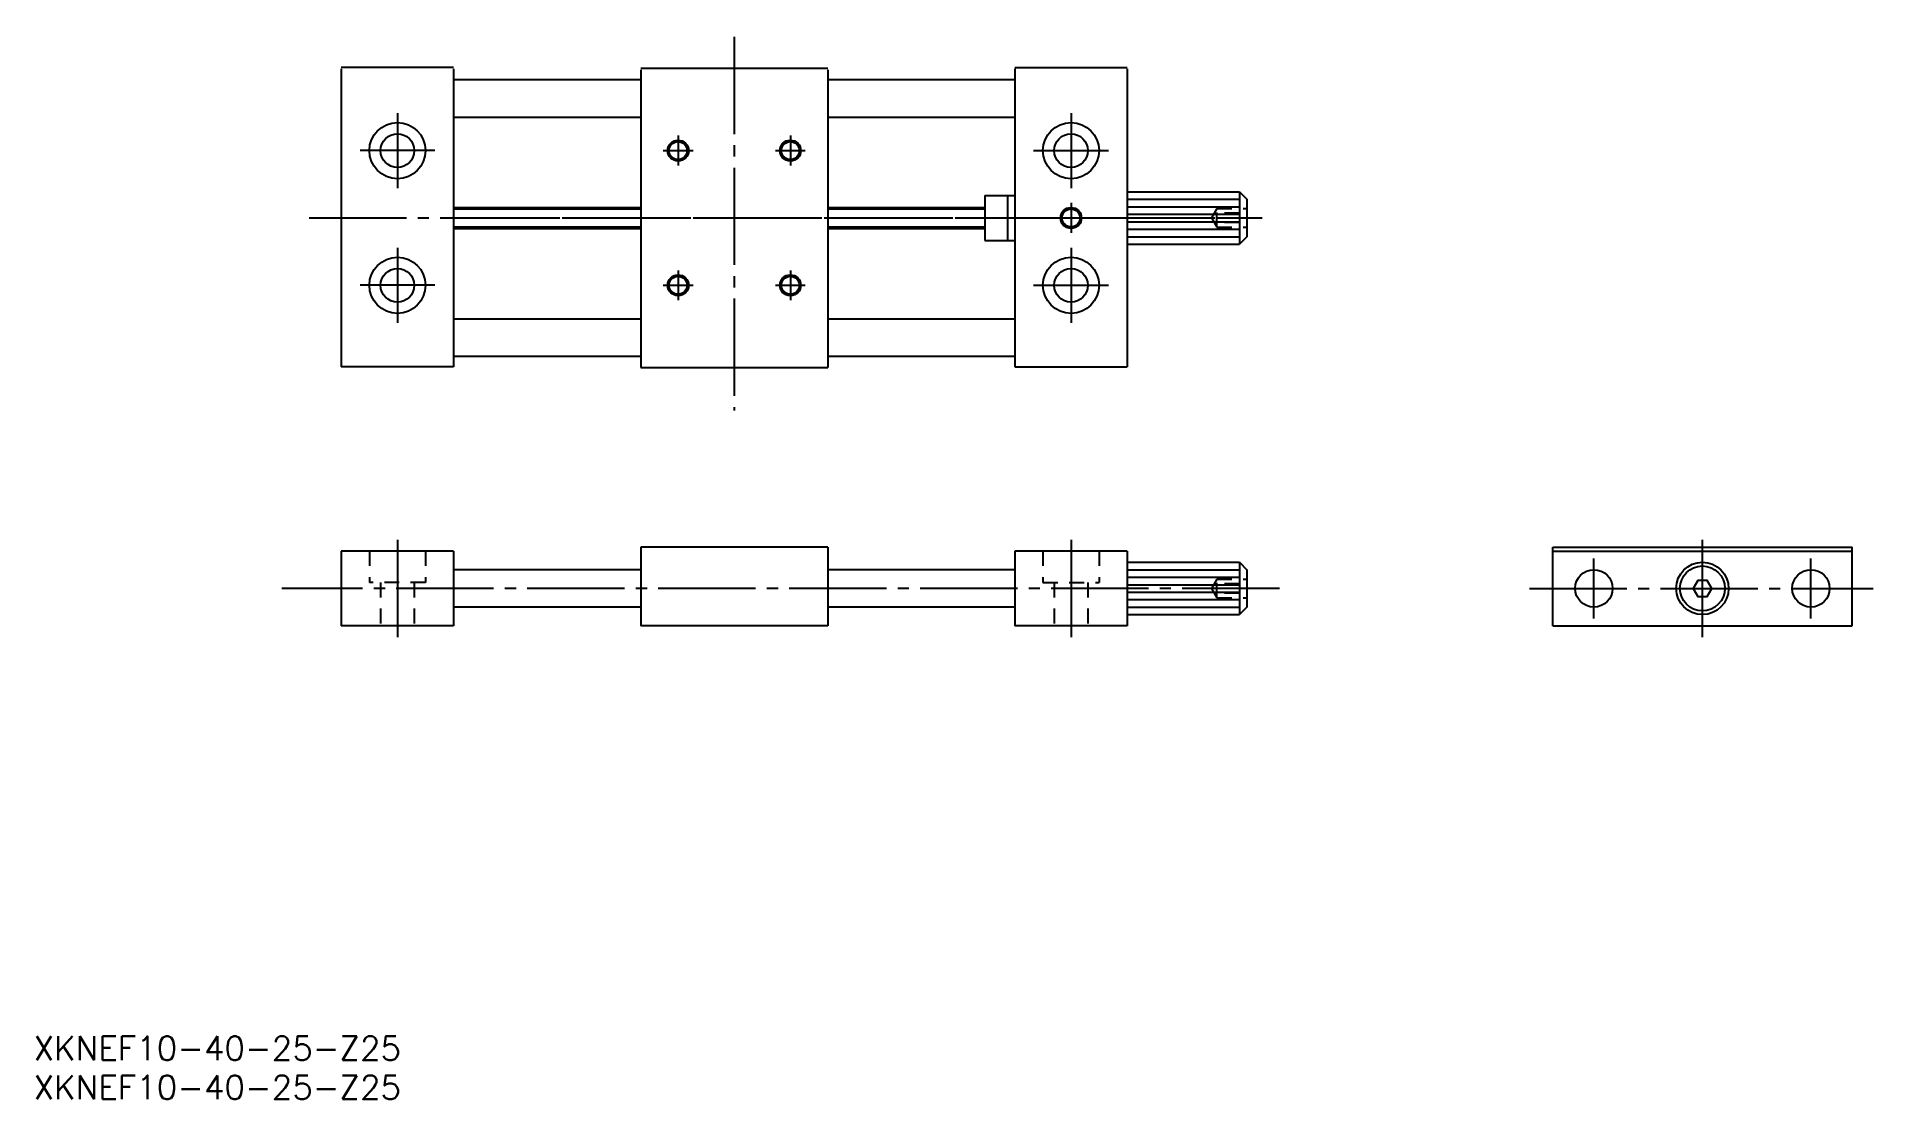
# Model space of a CAD drawing. Extents: x -6 to 240, y 19 to 161.
import ezdxf

# ---------------------------------------------------------------- set-up
doc = ezdxf.new("R2010")
doc.units = 0
doc.linetypes.add('CENTER', pattern=[17.5, 13, -1.5, 1.5, -1.5])
doc.linetypes.add('DASHED', pattern=[3.5, 2, -1.5])
doc.layers.get('0').update_dxf_attribs({"linetype": 'CONTINUOUS'})
doc.layers.add('CENTER', color=1, linetype='CENTER')
doc.layers.add('SIZE', color=7, linetype='CONTINUOUS')
doc.styles.get("Standard").update_dxf_attribs({"font": 'txt.shx', "bigfont": 'extfont.shx'})

msp = doc.modelspace()

# ---------------------------------------------------------------- linework, layer by layer
at = {"color": 7, "linetype": 'CONTINUOUS'}
for p, q in [((50, 157.35), (35, 157.35)), ((35, 157.16), (35, 117.35)), ((50, 157.16), (50, 117.35)), ((75, 157.25), (100, 157.25)), ((75, 157.06), (75, 117.25)), ((100, 157.06), (100, 117.25)), ((125, 157.35), (140, 157.35)), ((125, 157.16), (125, 117.35)), ((140, 157.16), (140, 117.35)), ((50, 155.74), (75, 155.74)), ((100, 155.74), (125, 155.74)), ((50, 150.74), (75, 150.74)), ((100, 150.74), (125, 150.74)), ((121, 140.25), (125, 140.25)), ((121, 140.25), (121, 134.25)), ((124, 140.25), (124, 134.25)), ((140, 140.75), (155, 140.75)), ((155, 140.75), (155, 133.75)), ((155, 140.75), (156, 139.75)), ((50, 138.65), (75, 138.65)), ((100, 138.65), (121, 138.65)), ((156, 139.75), (156, 134.75)), ((50, 135.85), (75, 135.85)), ((100, 135.85), (121, 135.85)), ((121, 134.25), (125, 134.25)), ((140, 133.75), (155, 133.75)), ((156, 134.75), (155, 133.75)), ((50, 123.76), (75, 123.76)), ((100, 123.76), (125, 123.76)), ((50, 118.76), (75, 118.76)), ((100, 118.76), (125, 118.76)), ((50, 117.35), (35, 117.35)), ((75, 117.25), (100, 117.25)), ((125, 117.35), (140, 117.35)), ((35, 92.74), (35, 82.74)), ((50, 92.74), (35, 92.74)), ((50, 92.74), (50, 82.74)), ((75, 93.24), (75, 82.74)), ((100, 93.24), (75, 93.24)), ((100, 93.24), (100, 82.74)), ((125, 92.74), (125, 82.74)), ((140, 92.74), (125, 92.74)), ((140, 92.74), (140, 82.74)), ((140, 91.24), (155, 91.24)), ((155, 91.24), (155, 84.24)), ((155, 91.24), (156, 90.24)), ((196.86, 82.74), (196.86, 93.24)), ((196.86, 93.24), (236.86, 93.24)), ((196.86, 92.74), (236.86, 92.74)), ((236.86, 82.74), (236.86, 93.24)), ((75, 90.24), (50, 90.24)), ((125, 90.24), (100, 90.24)), ((156, 90.24), (156, 85.24)), ((75, 85.24), (50, 85.24)), ((125, 85.24), (100, 85.24)), ((140, 84.24), (155, 84.24)), ((156, 85.24), (155, 84.24)), ((50, 82.74), (35, 82.74)), ((100, 82.74), (75, 82.74)), ((140, 82.74), (125, 82.74)), ((196.86, 82.74), (236.86, 82.74))]:
    msp.add_line(p, q, dxfattribs=at)
at = {"color": 3, "linetype": 'CONTINUOUS'}
for p, q in [((50, 138.45), (75, 138.45)), ((100, 138.45), (121, 138.45)), ((140, 139.75), (155, 139.75)), ((140, 138.75), (155, 138.75)), ((140, 137.75), (155, 137.75)), ((50, 136.05), (75, 136.05)), ((100, 136.05), (121, 136.05)), ((140, 136.75), (155, 136.75)), ((140, 135.75), (155, 135.75)), ((140, 134.75), (155, 134.75)), ((140, 90.24), (155, 90.24)), ((140, 89.24), (155, 89.24)), ((140, 88.24), (155, 88.24)), ((140, 87.24), (155, 87.24)), ((140, 86.24), (155, 86.24)), ((140, 85.24), (155, 85.24))]:
    msp.add_line(p, q, dxfattribs=at)
at = {"color": 3, "linetype": 'DASHED'}
for p, q in [((152, 138.5), (151.28, 137.25)), ((152, 138.5), (156, 138.5)), ((152, 136), (152, 138.5)), ((155, 137.88), (152, 137.88)), ((151.28, 137.25), (152, 136)), ((155, 136.63), (152, 136.63)), ((152, 136), (156, 136)), ((38.75, 92.74), (38.75, 88.54)), ((46.25, 92.74), (46.25, 88.54)), ((128.75, 92.74), (128.75, 88.54)), ((136.25, 92.74), (136.25, 88.54)), ((46.25, 88.54), (38.75, 88.54)), ((40.25, 88.54), (40.25, 82.74)), ((44.75, 88.54), (44.75, 82.74)), ((128.75, 88.54), (136.25, 88.54)), ((130.25, 88.54), (130.25, 82.74)), ((134.75, 88.54), (134.75, 82.74)), ((152, 88.99), (151.28, 87.74)), ((152, 88.99), (156, 88.99)), ((152, 86.49), (152, 88.99)), ((155, 88.36), (152, 88.36)), ((151.28, 87.74), (152, 86.49)), ((155, 87.11), (152, 87.11)), ((152, 86.49), (156, 86.49))]:
    msp.add_line(p, q, dxfattribs=at)
at = {"color": 3, "linetype": 'CONTINUOUS'}
msp.add_lwpolyline([(216.23, 88.82), (215.61, 87.74), (216.23, 86.65), (217.48, 86.65), (218.11, 87.74), (217.48, 88.82)], close=True, dxfattribs=at)
for centre, radius in [((42.5, 146.25), 3.75), ((132.5, 146.25), 3.75), ((80, 146.25), 1.4), ((80, 146.25), 1.4), ((95, 146.25), 1.4), ((95, 146.25), 1.4), ((132.5, 137.25), 1.4), ((132.5, 137.25), 1.4), ((42.5, 128.25), 3.75), ((132.5, 128.25), 3.75), ((80, 128.25), 1.4), ((80, 128.25), 1.4), ((95, 128.25), 1.4), ((95, 128.25), 1.4)]:
    msp.add_circle(centre, radius, dxfattribs=at)
at = {"color": 7, "linetype": 'CONTINUOUS'}
for centre, radius in [((42.5, 146.25), 2.25), ((80, 146.25), 1.2), ((80, 146.25), 1.2), ((95, 146.25), 1.2), ((95, 146.25), 1.2), ((132.5, 146.25), 2.25), ((132.5, 137.25), 1.2), ((132.5, 137.25), 1.2), ((42.5, 128.25), 2.25), ((132.5, 128.25), 2.25), ((80, 128.25), 1.2), ((80, 128.25), 1.2), ((95, 128.25), 1.2), ((95, 128.25), 1.2), ((216.86, 87.74), 3.5), ((202.36, 87.74), 2.5), ((216.86, 87.74), 3), ((231.36, 87.74), 2.5)]:
    msp.add_circle(centre, radius, dxfattribs=at)
at = {"layer": 'CENTER', "color": 1, "linetype": 'CENTER'}
for p, q in [((87.5, 161.47), (87.5, 111.53)), ((42.5, 151.25), (42.5, 141.25)), ((132.5, 151.25), (132.5, 141.25)), ((80, 148.25), (80, 144.25)), ((95, 148.25), (95, 144.25)), ((47.5, 146.25), (37.5, 146.25)), ((78, 146.25), (82, 146.25)), ((93, 146.25), (97, 146.25)), ((127.5, 146.25), (137.5, 146.25)), ((132.5, 139.25), (132.5, 135.25)), ((30.71, 137.25), (158.03, 137.25)), ((50, 137.25), (158.03, 137.25)), ((134.25, 137.25), (138.25, 137.25)), ((42.5, 133.25), (42.5, 123.25)), ((132.5, 133.25), (132.5, 123.25)), ((80, 130.25), (80, 126.25)), ((95, 130.25), (95, 126.25)), ((47.5, 128.25), (37.5, 128.25)), ((78, 128.25), (82, 128.25)), ((93, 128.25), (97, 128.25)), ((127.5, 128.25), (137.5, 128.25)), ((42.5, 94.24), (42.5, 80.01)), ((132.5, 94.24), (132.5, 80.01)), ((216.86, 81.24), (216.86, 94.74)), ((202.36, 83.74), (202.36, 91.74)), ((231.36, 83.74), (231.36, 91.74)), ((160.35, 87.74), (27.07, 87.74)), ((193.76, 87.74), (239.69, 87.74))]:
    msp.add_line(p, q, dxfattribs=at)

# ---------------------------------------------------------------- texts
at = {"layer": 'SIZE', "color": 7, "linetype": 'CONTINUOUS'}
for p in [(-6.11, 24.68), (-6.11, 19.46)]:
    msp.add_text('XKNEF10-40-25-Z25', height=3.2, dxfattribs=at).set_placement(p)

doc.saveas('drawing.dxf')
